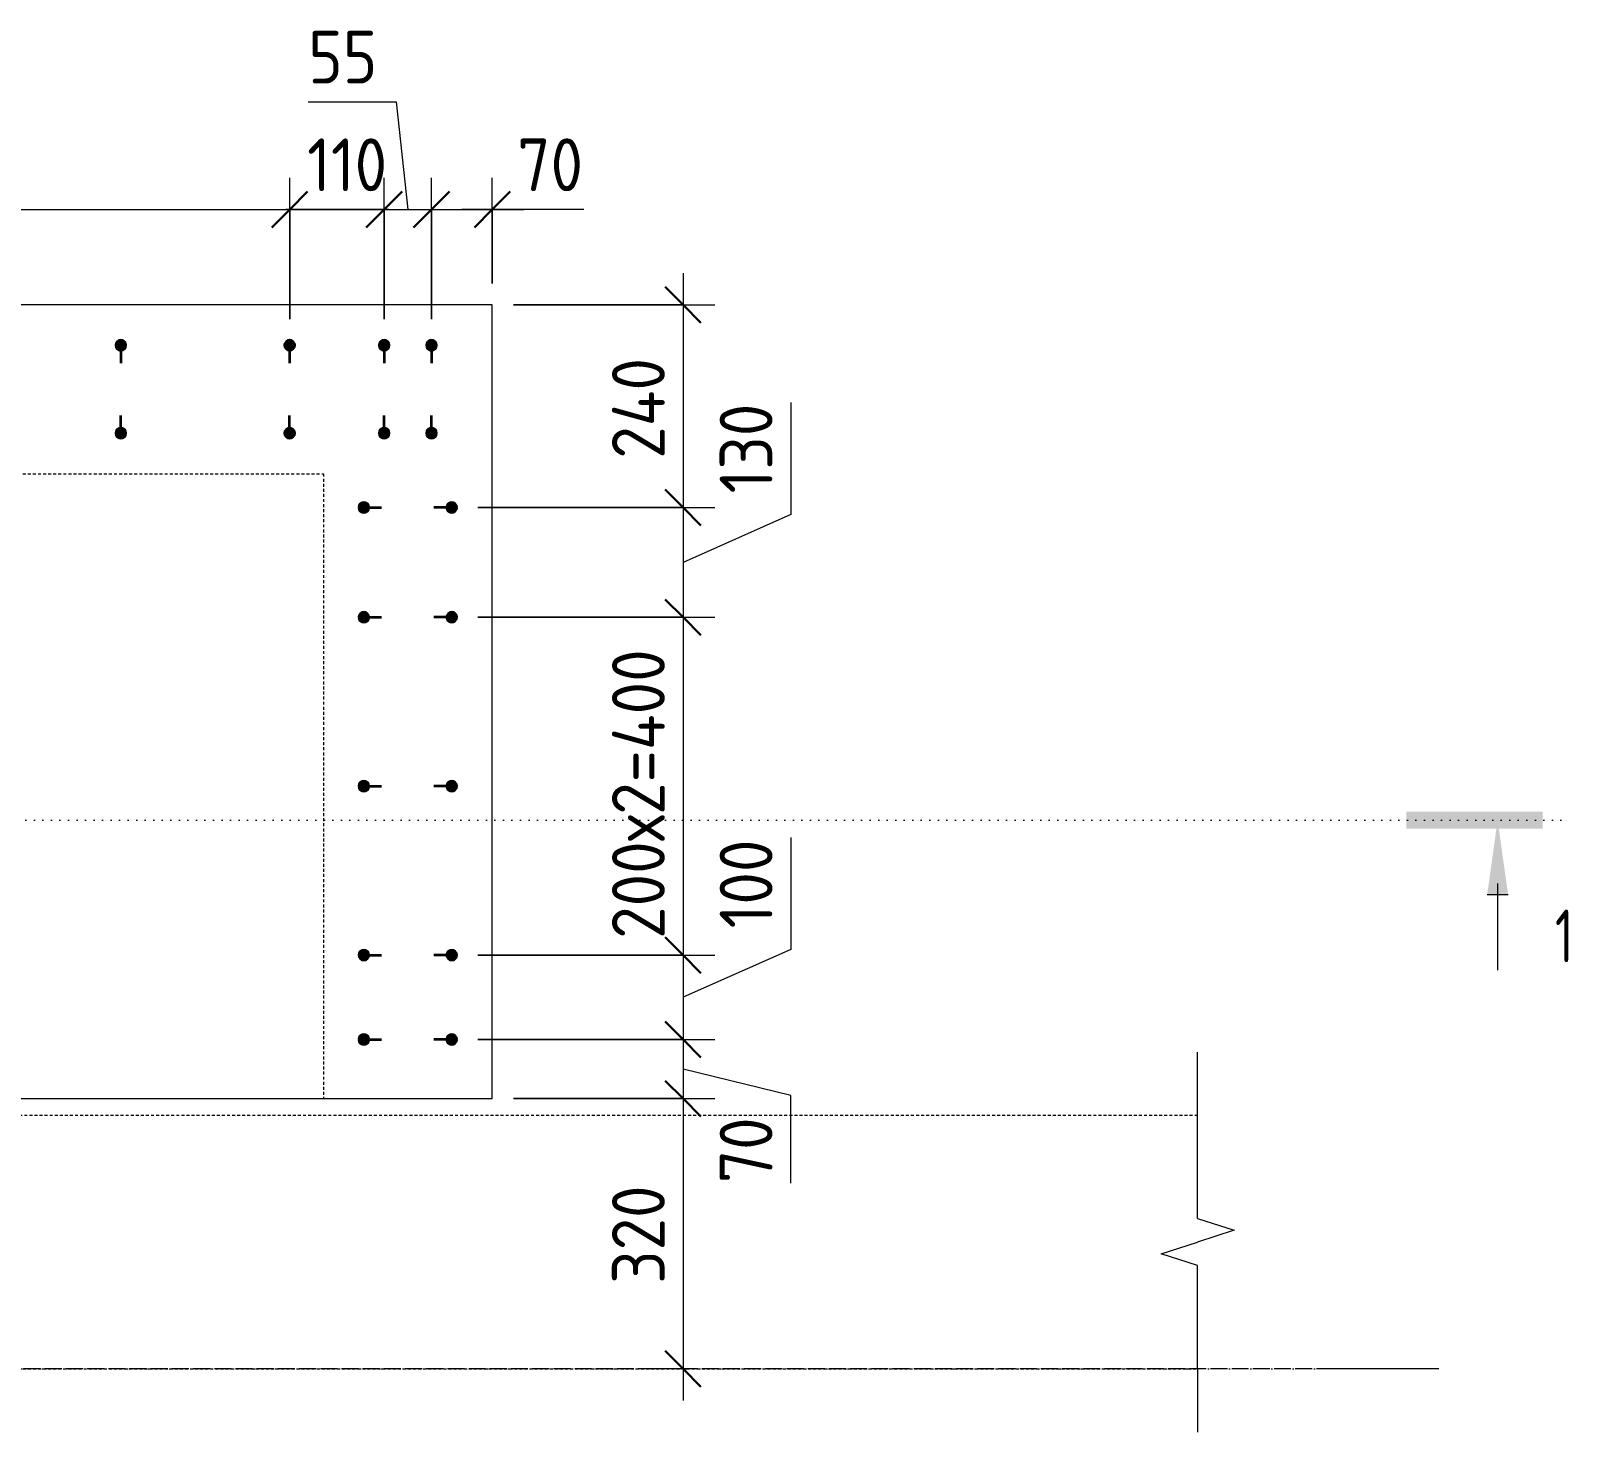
# Model space of a CAD drawing. Header units: millimetres. Extents: x 30199 to 69236, y -5153 to 33423.
# Drawn here: x 55855 to 57676, y 31070 to 32729 of the extents above; entities that cross this region are included whole.
import ezdxf

# ---------------------------------------------------------------- set-up
doc = ezdxf.new("R2010")
doc.units = ezdxf.units.MM
for name, pattern in [('01 Штриховая _4 мм_', [6, 3.5, -2.5]), ('02 Штрихпунктирная _20 мм_', [25, 20, -2.5, 0, -2.5]), ('04 Пунктир 10мм', [10, 0, -10])]:
    doc.linetypes.add(name, pattern=pattern)
for name, color, linetype, lineweight in [('AA_Dim', 7, 'Continuous', 9), ('AA_Dim-25', 7, 'Continuous', 9), ('AA_Oformlenie', 7, 'Continuous', 9), ('AA_Razrez', 7, 'Continuous', 9), ('AA_Vinoska', 7, 'Continuous', 9), ('AF_Stena_Опалубка', 253, 'Continuous', 20), ('KR_Armatura', 7, 'Continuous', 20), ('KR_Armatura_Tonkie', 7, 'Continuous', 20), ('KR_Fundament', 7, 'Continuous', 20), ('Оси', 7, 'Continuous', 9)]:
    doc.layers.add(name, color=color, linetype=linetype, lineweight=lineweight)
doc.styles.add('ISOCPEUR_1', font='isocpeur.ttf', dxfattribs={"width": 0.9, "height": 62.5})
doc.styles.add('ISOCPEUR_2', font='isocpeur.ttf', dxfattribs={"width": 0.7, "height": 62.5})
doc.dimstyles.new('05_Округл_1мм__прозр_', dxfattribs={"dimscale": 304.8, "dimtxt": 62.248823, "dimasz": 0.139436, "dimexe": 0.123031, "dimexo": 0.082021, "dimgap": 0.008202, "dimtad": 1, "dimdec": 0, "dimdsep": 46, "dimtxsty": 'ISOCPEUR_1', "dimblk1": 'OBLIQUE', "dimblk2": 'OBLIQUE', "dimsah": 1, "dimcen": 0.09, "dimdle": 0.123031, "dimazin": 0, "dimtfac": 1, "dimtdec": 4, "dimtix": 1, "dimtmove": 0, "dimatfit": 3, "dimfxl": 1, "dimtvp": 1, "dimtolj": 1, "dimtzin": 0, "dimlwd": 18, "dimlwe": 18, "dimarcsym": 2})
doc.dimstyles.new('05_Округл_1мм__прозр__1', dxfattribs={"dimscale": 304.8, "dimtxt": 62.248823, "dimasz": 0.139436, "dimexe": 0.123031, "dimexo": 0.082021, "dimgap": 0.008202, "dimtad": 1, "dimdec": 0, "dimdsep": 46, "dimtxsty": 'ISOCPEUR_1', "dimblk1": 'OBLIQUE', "dimblk2": 'OBLIQUE', "dimsah": 1, "dimcen": 0.09, "dimdle": 0.123031, "dimazin": 0, "dimtfac": 1, "dimtdec": 4, "dimtix": 1, "dimtmove": 1, "dimatfit": 3, "dimfxl": 1, "dimtvp": 1, "dimtolj": 1, "dimtzin": 0, "dimlwd": 18, "dimlwe": 18, "dimarcsym": 2})
doc.dimstyles.new('05_Округл_5мм__прозр_', dxfattribs={"dimscale": 304.8, "dimtxt": 62.248823, "dimasz": 0.139436, "dimexe": 0.123031, "dimexo": 0.082021, "dimgap": 0.008202, "dimtad": 1, "dimdec": 0, "dimrnd": 5, "dimdsep": 46, "dimtxsty": 'ISOCPEUR_1', "dimblk1": 'OBLIQUE', "dimblk2": 'OBLIQUE', "dimsah": 1, "dimcen": 0.09, "dimdle": 0.123031, "dimazin": 0, "dimtfac": 1, "dimtdec": 4, "dimtix": 1, "dimtmove": 1, "dimatfit": 3, "dimfxl": 1, "dimtvp": 1, "dimtolj": 1, "dimtzin": 0, "dimlwd": 18, "dimlwe": 18, "dimarcsym": 2})
doc.dimstyles.new('05_Округл_5мм__прозр__1', dxfattribs={"dimscale": 304.8, "dimtxt": 62.248823, "dimasz": 0.139436, "dimexe": 0.123031, "dimexo": 0.082021, "dimgap": 0.008202, "dimtad": 1, "dimdec": 0, "dimrnd": 5, "dimdsep": 46, "dimtxsty": 'ISOCPEUR_1', "dimblk1": 'OBLIQUE', "dimblk2": 'OBLIQUE', "dimsah": 1, "dimcen": 0.09, "dimdle": 0.123031, "dimazin": 0, "dimtfac": 1, "dimtdec": 4, "dimtix": 1, "dimtmove": 0, "dimatfit": 3, "dimfxl": 1, "dimtvp": 1, "dimtolj": 1, "dimtzin": 0, "dimlwd": 18, "dimlwe": 18, "dimarcsym": 2})

# ---------------------------------------------------------------- blocks, each defined once
blk = doc.blocks.new('265_Выпуск П одной длины _НесАрм_РабПлоск_ - В1 _d12_ t250-4071037-Схема расположения арматурных выпусков вундаментной плиты  в_о 9-А1')
at = {"layer": 'KR_Armatura_Tonkie', "lineweight": 35}
for points in [[(-6, -6), (-4.4, -5.8), (-3, -5.2), (-1.8, -4.2), (-0.8, -3), (-0.2, -1.3), (0, 0), (-0.2, 1.6), (-0.8, 3), (-1.8, 4.2), (-3.3, 5.3), (-4.4, 5.8), (-6, 6), (-7.6, 5.8), (-9, 5.2), (-10.2, 4.2), (-11.2, 3), (-11.8, 1.6), (-12, 0), (-11.8, -1.6), (-11.2, -3), (-10.2, -4.2), (-9, -5.2), (-7.6, -5.8)], [(98, -6), (99.6, -5.8), (101, -5.2), (102.9, -3.4), (103.2, -3), (103.8, -1.6), (104, 0), (103.8, 1.6), (102.9, 3.4), (102.2, 4.2), (101, 5.2), (99.6, 5.8), (98, 6), (96.4, 5.8), (95, 5.2), (93.8, 4.2), (92.8, 3), (92.2, 1.6), (92, 0), (92.2, -1.6), (92.8, -3), (93.8, -4.2), (95, -5.2), (96.4, -5.8)]]:
    blk.add_hatch(color=256, dxfattribs=at).paths.add_polyline_path(points)
at = {"layer": 'KR_Armatura'}
for centre in [(-6, 0), (98, 0)]:
    blk.add_circle(centre, 6, dxfattribs=at)
at = {"layer": 'KR_Armatura_Tonkie', "lineweight": 35}
for p, q in [((0, 0), (15, 0)), ((92, 0), (77, 0))]:
    blk.add_line(p, q, dxfattribs=at)
for centre, start, end in [((-6, 0), 360, 180), ((-6, 0), 180, 360), ((98, 0), 360, 180), ((98, 0), 180, 360)]:
    blk.add_arc(centre, 6, start, end, dxfattribs=at)
blk = doc.blocks.new('265_Выпуск П одной длины _НесАрм_РабПлоск_ - В1 _d12_ t250-V2-Схема расположения арматурных выпусков вундаментной плиты  в_о 9-А1')
at = {"layer": 'KR_Armatura_Tonkie', "lineweight": 35}
for points in [[(-12, 0), (-11.8, -1.6), (-11.2, -3), (-10.2, -4.2), (-9, -5.2), (-7.6, -5.8), (-6, -6), (-4.4, -5.8), (-3, -5.2), (-1.8, -4.2), (-0.8, -3), (-0.2, -1.6), (-0.1, 0.4), (-0.2, 1.6), (-0.8, 3), (-1.8, 4.2), (-3, 5.2), (-4.4, 5.8), (-6, 6), (-7.6, 5.8), (-9, 5.2), (-10.2, 4.2), (-11.2, 3), (-11.8, 1.6), (-11.9, 0.4)], [(92, 0), (92.2, -1.6), (92.8, -3), (93.8, -4.2), (95, -5.2), (96.4, -5.8), (98, -6), (99.6, -5.8), (101, -5.2), (102.2, -4.2), (103.2, -3), (103.8, -1.6), (103.9, 0.4), (103.8, 1.6), (103.2, 3), (102.2, 4.2), (101, 5.2), (99.6, 5.8), (98, 6), (96.4, 5.8), (95, 5.2), (93.8, 4.2), (92.8, 3), (92.2, 1.6), (92.1, 0.4)]]:
    blk.add_hatch(color=256, dxfattribs=at).paths.add_polyline_path(points)
at = {"layer": 'KR_Armatura'}
for centre in [(-6, 0), (98, 0)]:
    blk.add_circle(centre, 6, dxfattribs=at)
at = {"layer": 'KR_Armatura_Tonkie', "lineweight": 35}
for p, q in [((0, 0), (15, 0)), ((92, 0), (77, 0))]:
    blk.add_line(p, q, dxfattribs=at)
for centre, start, end in [((-6, 0), 360, 180), ((-6, 0), 180, 360), ((98, 0), 360, 180), ((98, 0), 180, 360)]:
    blk.add_arc(centre, 6, start, end, dxfattribs=at)
blk = doc.blocks.new('011_ЛинияОбрыва _ЭлУзла_Линия_ - Тип 1-4172860-Схема расположения арматурных выпусков вундаментной плиты  в_о 9-А1')
at = {"layer": 'AA_Oformlenie'}
for p, q in [((0, 0), (122.5, 0)), ((178.2, 0), (300, 0))]:
    blk.add_line(p, q, dxfattribs=at)
blk = doc.blocks.new('Разрез - Номер узла_ сзади-394133-Схема расположения арматурных выпусков вундаментной плиты  в_о 9-А1')
at = {"layer": 'AA_Razrez'}
for points in [[(7.329, 0.404), (7.329, -0.394), (0.873, -0.394), (0.873, 0.404)], [(3.497, -3.533), (2.503, -3.533), (3, 0)]]:
    blk.add_hatch(color=256, dxfattribs=at).paths.add_polyline_path(points)
for p, q in [((2.503, -3.533), (3.497, -3.533)), ((3, -3), (3, -7.096))]:
    blk.add_line(p, q, dxfattribs=at)
blk = doc.blocks.new('DIMBLOCK52-Схема расположения арматурных выпусков вундаментной плиты  в_о 9-А1')
at = {"layer": 'AA_Dim-25', "lineweight": 18}
for p, q in [((56627.5, 32442.5), (56627.5, 32165)), ((56426.5, 32405), (56665, 32405)), ((56627.5, 32405), (56426.5, 32405)), ((56384.5, 32165), (56665, 32165)), ((56627.5, 32165), (56384.5, 32165))]:
    blk.add_line(p, q, dxfattribs=at)
at = {"layer": 'AA_Dim-25', "lineweight": 30}
for p, q in [((56627.5, 32405), (56606.2, 32426.2)), ((56627.5, 32405), (56648.7, 32383.7)), ((56627.5, 32165), (56606.2, 32186.2)), ((56627.5, 32165), (56648.7, 32143.7))]:
    blk.add_line(p, q, dxfattribs=at)
at = {"layer": 'AA_Dim-25', "color": 0, "lineweight": 18, "insert": (56543.3, 32222.7), "char_height": 62.5, "width": 149.397, "attachment_point": 1, "rotation": 90, "line_spacing_factor": 1.149209, "style": 'ISOCPEUR_1'}
blk.add_mtext('240', dxfattribs=at)
blk = doc.blocks.new('_Oblique')
at = {"color": 0, "linetype": 'ByBlock', "lineweight": -2}
blk.add_line((-0.5, -0.5), (0.5, 0.5), dxfattribs=at)
blk = doc.blocks.new('DIMBLOCK53-Схема расположения арматурных выпусков вундаментной плиты  в_о 9-А1')
at = {"layer": 'AA_Dim-25', "lineweight": 18}
for p, q in [((56755, 32289.4), (56755, 32156.6)), ((56384.5, 32165), (56665, 32165)), ((56627.5, 32165), (56384.5, 32165)), ((56627.5, 32165), (56627.5, 32035)), ((56755, 32156.6), (56627.5, 32100)), ((56384.5, 32035), (56665, 32035)), ((56627.5, 32035), (56384.5, 32035))]:
    blk.add_line(p, q, dxfattribs=at)
at = {"layer": 'AA_Dim-25', "lineweight": 30}
for p, q in [((56627.5, 32165), (56606.2, 32186.2)), ((56627.5, 32165), (56648.7, 32143.7)), ((56627.5, 32035), (56606.2, 32056.2)), ((56627.5, 32035), (56648.7, 32013.7))]:
    blk.add_line(p, q, dxfattribs=at)
at = {"layer": 'AA_Dim-25', "color": 0, "lineweight": 18, "insert": (56670.8, 32181.6), "char_height": 62.5, "width": 129.286, "attachment_point": 1, "rotation": 90, "line_spacing_factor": 1.149209, "style": 'ISOCPEUR_1'}
blk.add_mtext('130', dxfattribs=at)
blk = doc.blocks.new('DIMBLOCK54-Схема расположения арматурных выпусков вундаментной плиты  в_о 9-А1')
at = {"layer": 'AA_Dim-25', "lineweight": 30}
for p, q in [((56627.5, 32035), (56606.2, 32056.2)), ((56627.5, 32035), (56648.7, 32013.7)), ((56627.5, 31635), (56606.2, 31656.2)), ((56627.5, 31635), (56648.7, 31613.7))]:
    blk.add_line(p, q, dxfattribs=at)
at = {"layer": 'AA_Dim-25', "lineweight": 18}
for p, q in [((56384.5, 32035), (56665, 32035)), ((56627.5, 32035), (56384.5, 32035)), ((56627.5, 32035), (56627.5, 31635)), ((56384.5, 31635), (56665, 31635)), ((56627.5, 31635), (56384.5, 31635))]:
    blk.add_line(p, q, dxfattribs=at)
at = {"layer": 'AA_Dim-25', "color": 0, "lineweight": 18, "insert": (56543.3, 31654.2), "char_height": 62.5, "width": 433.826, "attachment_point": 1, "rotation": 90, "line_spacing_factor": 1.149209, "style": 'ISOCPEUR_1'}
blk.add_mtext('200х2=400', dxfattribs=at)
blk = doc.blocks.new('DIMBLOCK55-Схема расположения арматурных выпусков вундаментной плиты  в_о 9-А1')
at = {"layer": 'AA_Dim-25', "lineweight": 18}
for p, q in [((56755, 31774.4), (56755, 31641.6)), ((56384.5, 31635), (56665, 31635)), ((56627.5, 31635), (56384.5, 31635)), ((56755, 31641.6), (56627.5, 31585)), ((56627.5, 31635), (56627.5, 31535)), ((56384.5, 31535), (56665, 31535)), ((56627.5, 31535), (56384.5, 31535))]:
    blk.add_line(p, q, dxfattribs=at)
at = {"layer": 'AA_Dim-25', "lineweight": 30}
for p, q in [((56627.5, 31635), (56606.2, 31656.2)), ((56627.5, 31635), (56648.7, 31613.7)), ((56627.5, 31535), (56606.2, 31556.2)), ((56627.5, 31535), (56648.7, 31513.7))]:
    blk.add_line(p, q, dxfattribs=at)
at = {"layer": 'AA_Dim-25', "color": 0, "lineweight": 18, "insert": (56670.8, 31666.6), "char_height": 62.5, "width": 129.286, "attachment_point": 1, "rotation": 90, "line_spacing_factor": 1.149209, "style": 'ISOCPEUR_1'}
blk.add_mtext('100', dxfattribs=at)
blk = doc.blocks.new('DIMBLOCK56-Схема расположения арматурных выпусков вундаментной плиты  в_о 9-А1')
at = {"layer": 'AA_Dim-25', "lineweight": 30}
for p, q in [((56627.5, 31535), (56606.2, 31556.2)), ((56627.5, 31535), (56648.7, 31513.7)), ((56627.5, 31465), (56606.2, 31486.2)), ((56627.5, 31465), (56648.7, 31443.7))]:
    blk.add_line(p, q, dxfattribs=at)
at = {"layer": 'AA_Dim-25', "lineweight": 18}
for p, q in [((56384.5, 31535), (56665, 31535)), ((56627.5, 31535), (56384.5, 31535)), ((56627.5, 31535), (56627.5, 31465)), ((56755, 31468.9), (56627.5, 31500)), ((56426.5, 31465), (56665, 31465)), ((56627.5, 31465), (56426.5, 31465)), ((56755, 31364.9), (56755, 31468.9))]:
    blk.add_line(p, q, dxfattribs=at)
at = {"layer": 'AA_Dim-25', "color": 0, "lineweight": 18, "insert": (56670.8, 31364.9), "char_height": 62.5, "width": 94.81, "attachment_point": 1, "rotation": 90, "line_spacing_factor": 1.149209, "style": 'ISOCPEUR_1'}
blk.add_mtext('70', dxfattribs=at)
blk = doc.blocks.new('DIMBLOCK57-Схема расположения арматурных выпусков вундаментной плиты  в_о 9-А1')
at = {"layer": 'AA_Dim-25', "lineweight": 30}
for p, q in [((56627.5, 31465), (56606.2, 31486.2)), ((56627.5, 31465), (56648.7, 31443.7)), ((56627.5, 31145), (56606.2, 31166.2)), ((56627.5, 31145), (56648.7, 31123.7))]:
    blk.add_line(p, q, dxfattribs=at)
at = {"layer": 'AA_Dim-25', "lineweight": 18}
for p, q in [((56426.5, 31465), (56665, 31465)), ((56627.5, 31465), (56426.5, 31465)), ((56627.5, 31465), (56627.5, 31107.5)), ((56632.5, 31145), (56590, 31145)), ((56627.5, 31145), (56632.5, 31145))]:
    blk.add_line(p, q, dxfattribs=at)
at = {"layer": 'AA_Dim-25', "color": 0, "lineweight": 18, "insert": (56543.3, 31245.7), "char_height": 62.5, "width": 142.215, "attachment_point": 1, "rotation": 90, "line_spacing_factor": 1.149209, "style": 'ISOCPEUR_1'}
blk.add_mtext('320', dxfattribs=at)
blk = doc.blocks.new('DIMBLOCK62-Схема расположения арматурных выпусков вундаментной плиты  в_о 9-А1')
at = {"layer": 'AA_Dim-25', "lineweight": 18}
for p, q in [((55161.6, 32388), (55161.6, 32555.3)), ((56161.6, 32388), (56161.6, 32555.3)), ((55161.6, 32517.8), (56161.6, 32517.8)), ((55161.6, 32517.8), (55161.6, 32388)), ((56161.6, 32517.8), (56161.6, 32388))]:
    blk.add_line(p, q, dxfattribs=at)
at = {"layer": 'AA_Dim-25', "lineweight": 30}
for p, q in [((55161.6, 32517.8), (55182.8, 32539)), ((56161.6, 32517.8), (56182.8, 32539)), ((55161.6, 32517.8), (55140.3, 32496.5)), ((56161.6, 32517.8), (56140.3, 32496.5))]:
    blk.add_line(p, q, dxfattribs=at)
at = {"layer": 'AA_Dim-25', "color": 0, "lineweight": 18, "insert": (55469.4, 32602), "char_height": 62.5, "width": 461.12, "attachment_point": 1, "line_spacing_factor": 1.149209, "style": 'ISOCPEUR_1'}
blk.add_mtext('200х5=1000', dxfattribs=at)
blk = doc.blocks.new('DIMBLOCK63-Схема расположения арматурных выпусков вундаментной плиты  в_о 9-А1')
at = {"layer": 'AA_Dim-25', "lineweight": 18}
for p, q in [((56161.6, 32388), (56161.6, 32555.3)), ((56273.5, 32388), (56273.5, 32555.3)), ((56157.2, 32517.8), (56217.6, 32517.8)), ((56279.1, 32517.8), (56157.2, 32517.8)), ((56161.6, 32517.8), (56273.5, 32517.8)), ((56161.6, 32517.8), (56161.6, 32388)), ((56273.5, 32517.8), (56273.5, 32388))]:
    blk.add_line(p, q, dxfattribs=at)
at = {"layer": 'AA_Dim-25', "lineweight": 30}
for p, q in [((56161.6, 32517.8), (56182.8, 32539)), ((56273.5, 32517.8), (56294.8, 32539)), ((56161.6, 32517.8), (56140.3, 32496.5)), ((56273.5, 32517.8), (56252.3, 32496.5))]:
    blk.add_line(p, q, dxfattribs=at)
at = {"layer": 'AA_Dim-25', "color": 0, "lineweight": 18, "insert": (56182.2, 32602), "char_height": 62.5, "width": 116.357, "attachment_point": 1, "line_spacing_factor": 1.149209, "style": 'ISOCPEUR_1'}
blk.add_mtext('110', dxfattribs=at)
blk = doc.blocks.new('DIMBLOCK64-Схема расположения арматурных выпусков вундаментной плиты  в_о 9-А1')
at = {"layer": 'AA_Dim-25', "lineweight": 18}
for p, q in [((56183.5, 32645.3), (56287.5, 32645.3)), ((56287.5, 32645.3), (56301.5, 32517.8)), ((56273.5, 32388), (56273.5, 32555.3)), ((56329.5, 32388), (56329.5, 32555.3)), ((56273.5, 32517.8), (56329.5, 32517.8)), ((56273.5, 32517.8), (56273.5, 32388)), ((56329.5, 32517.8), (56329.5, 32388))]:
    blk.add_line(p, q, dxfattribs=at)
at = {"layer": 'AA_Dim-25', "lineweight": 30}
for p, q in [((56273.5, 32517.8), (56294.8, 32539)), ((56329.5, 32517.8), (56350.8, 32539)), ((56273.5, 32517.8), (56252.3, 32496.5)), ((56329.5, 32517.8), (56308.3, 32496.5))]:
    blk.add_line(p, q, dxfattribs=at)
at = {"layer": 'AA_Dim-25', "color": 0, "lineweight": 18, "insert": (56183.5, 32729.5), "char_height": 62.5, "width": 94.81, "attachment_point": 1, "line_spacing_factor": 1.149209, "style": 'ISOCPEUR_1'}
blk.add_mtext('55', dxfattribs=at)
blk = doc.blocks.new('DIMBLOCK65-Схема расположения арматурных выпусков вундаментной плиты  в_о 9-А1')
at = {"layer": 'AA_Dim-25', "lineweight": 18}
for p, q in [((56329.5, 32388), (56329.5, 32555.3)), ((56401.5, 32430), (56401.5, 32555.3)), ((56329.5, 32517.8), (56439, 32517.8)), ((56329.5, 32517.8), (56329.5, 32388)), ((56406.1, 32517.8), (56365.5, 32517.8)), ((56401.5, 32517.8), (56401.5, 32430)), ((56510.1, 32517.8), (56406.1, 32517.8))]:
    blk.add_line(p, q, dxfattribs=at)
at = {"layer": 'AA_Dim-25', "lineweight": 30}
for p, q in [((56329.5, 32517.8), (56350.8, 32539)), ((56401.5, 32517.8), (56422.8, 32539)), ((56329.5, 32517.8), (56308.3, 32496.5)), ((56401.5, 32517.8), (56380.3, 32496.5))]:
    blk.add_line(p, q, dxfattribs=at)
at = {"layer": 'AA_Dim-25', "color": 0, "lineweight": 18, "insert": (56431.1, 32602), "char_height": 62.5, "width": 94.81, "attachment_point": 1, "line_spacing_factor": 1.149209, "style": 'ISOCPEUR_1'}
blk.add_mtext('70', dxfattribs=at)

msp = doc.modelspace()

# ---------------------------------------------------------------- linework, layer by layer
at = {"layer": 'AA_Razrez', "linetype": '04 Пунктир 10мм'}
msp.add_line((57667.1359, 31794.5825), (53712.1501, 31794.5825), dxfattribs=at)
at = {"layer": 'AA_Vinoska'}
for p, q in [((57236.8846, 31444.9998), (57236.8846, 31519.9998)), ((57236.8846, 31323.1542), (57280.2097, 31309.0771)), ((57280.2097, 31309.0771), (57236.8846, 31294.9999)), ((57193.5834, 31281.2499), (57236.8846, 31294.9999)), ((57236.8846, 31267.4999), (57193.5834, 31281.2499)), ((57236.8846, 31145), (57236.8846, 31070))]:
    msp.add_line(p, q, dxfattribs=at)
at = {"layer": 'AF_Stena_Опалубка', "linetype": '01 Штриховая _4 мм_'}
for p, q in [((56201.5363, 32404.9998), (54951.5363, 32404.9998)), ((56401.5363, 32404.9998), (56201.5363, 32404.9998)), ((56401.5363, 31464.9998), (56401.5363, 32404.9998)), ((54951.5363, 32204.9998), (56201.5363, 32204.9998)), ((56201.5363, 32204.9998), (56201.5363, 31464.9998)), ((56201.5363, 31464.9998), (56401.5363, 31464.9998)), ((57236.8846, 31444.9998), (54081.654, 31444.9998)), ((54081.654, 31144.9998), (57236.8846, 31144.9998))]:
    msp.add_line(p, q, dxfattribs=at)
at = {"layer": 'KR_Fundament'}
for p, q in [((56401.5363, 32404.9998), (54751.5363, 32404.9998)), ((56401.5363, 31464.9998), (56401.5363, 32404.9998)), ((54751.5363, 31464.9998), (56401.5363, 31464.9998))]:
    msp.add_line(p, q, dxfattribs=at)
at = {"layer": 'Оси', "linetype": '02 Штрихпунктирная _20 мм_'}
msp.add_line((57397.6129, 31145), (53893.2068, 31145), dxfattribs=at)
at = {"layer": 'Оси'}
msp.add_line((57522.6129, 31145), (57397.6129, 31145), dxfattribs=at)

# ---------------------------------------------------------------- block references
at = {"layer": 'AA_Oformlenie', "rotation": 90.0000000000001}
msp.add_blockref('011_ЛинияОбрыва _ЭлУзла_Линия_ - Тип 1-4172860-Схема расположения арматурных выпусков вундаментной плиты  в_о 9-А1', (57236.8846, 31145), dxfattribs=at)
at = {"layer": 'AA_Razrez', "extrusion": (0, 0, -1), "xscale": 24.99999999999999, "yscale": 24.99999999999999, "zscale": 24.99999999999999}
msp.add_blockref('Разрез - Номер узла_ сзади-394133-Схема расположения арматурных выпусков вундаментной плиты  в_о 9-А1', (-57667.1359, 31794.5825), dxfattribs=at)
at = {"layer": 'KR_Armatura_Tonkie', "lineweight": 35, "rotation": 89.99999999999991}
for name, p in [('265_Выпуск П одной длины _НесАрм_РабПлоск_ - В1 _d12_ t250-4071037-Схема расположения арматурных выпусков вундаментной плиты  в_о 9-А1', (55961.5703, 32258.9998)), ('265_Выпуск П одной длины _НесАрм_РабПлоск_ - В1 _d12_ t250-4071037-Схема расположения арматурных выпусков вундаментной плиты  в_о 9-А1', (56161.5703, 32258.9998)), ('265_Выпуск П одной длины _НесАрм_РабПлоск_ - В1 _d12_ t250-4071037-Схема расположения арматурных выпусков вундаментной плиты  в_о 9-А1', (56273.5363, 32258.9998)), ('265_Выпуск П одной длины _НесАрм_РабПлоск_ - В1 _d12_ t250-V2-Схема расположения арматурных выпусков вундаментной плиты  в_о 9-А1', (56329.5363, 32258.9998))]:
    msp.add_blockref(name, p, dxfattribs=at)
at = {"layer": 'KR_Armatura_Tonkie', "lineweight": 35}
for p in [(56255.4613, 32164.9998), (56255.4613, 32034.9998), (56255.4613, 31834.9998), (56255.4613, 31634.9998), (56255.4613, 31534.9998)]:
    msp.add_blockref('265_Выпуск П одной длины _НесАрм_РабПлоск_ - В1 _d12_ t250-4071037-Схема расположения арматурных выпусков вундаментной плиты  в_о 9-А1', p, dxfattribs=at)

# ---------------------------------------------------------------- texts
at = {"layer": 'AA_Razrez', "insert": (57660.1215, 31688.8804), "char_height": 62.5, "width": 26.656109, "attachment_point": 1, "style": 'ISOCPEUR_2'}
msp.add_mtext('\\fISOCPEUR|b0|i0|c204|p34|;\\W.7;1', dxfattribs=at)

# ---------------------------------------------------------------- dimensions: what is measured, and where the dimension line sits
at = {"layer": 'AA_Dim', "lineweight": 18}
for base, p1, p2, override, picture, middle in [((56329.5363, 32517.7974), (56273.5363, 32362.9998), (56329.5363, 32362.9998), {"dimpost": '<>', "dimfxl": 56}, 'DIMBLOCK64-Схема расположения арматурных выпусков вундаментной плиты  в_о 9-А1', (56230.8893, 32687.7842)), ((56273.5363, 32517.7974), (56161.5703, 32362.9998), (56273.5363, 32362.9998), {"dimpost": '<>', "dimfxl": 111.96604}, 'DIMBLOCK63-Схема расположения арматурных выпусков вундаментной плиты  в_о 9-А1', (56240.332, 32560.2842)), ((56401.5363, 32517.7974), (56329.5363, 32362.9998), (56401.5363, 32404.9888), {"dimpost": '<>', "dimfxl": 83.349122}, 'DIMBLOCK65-Схема расположения арматурных выпусков вундаментной плиты  в_о 9-А1', (56478.5353, 32560.2842))]:
    dim = msp.add_linear_dim(base=base, p1=p1, p2=p2, dimstyle='05_Округл_5мм__прозр_', override=override, dxfattribs=at)
    dim.commit()
    dim.dimension.update_dxf_attribs({"geometry": picture, "text_midpoint": middle, "dimtype": 160})
dim = msp.add_linear_dim(base=(56161.5703, 32517.7974), p1=(55161.5703, 32362.9998), p2=(56161.5703, 32362.9998), dimstyle='05_Округл_5мм__прозр__1', override={"dimpost": '200х5=<>', "dimfxl": 1000}, dxfattribs=at)
dim.commit()
dim.dimension.update_dxf_attribs({"geometry": 'DIMBLOCK62-Схема расположения арматурных выпусков вундаментной плиты  в_о 9-А1', "text_midpoint": (55661.5703, 32551.5474)})
for base, p1, p2, override, picture, middle in [((56627.4803, 32164.9998), (56401.5363, 32404.9888), (56359.4613, 32164.9998), {"dimpost": '<>', "dimfxl": 243.649401}, 'DIMBLOCK52-Схема расположения арматурных выпусков вундаментной плиты  в_о 9-А1', (56593.7303, 32284.9943)), ((56627.4803, 31634.9998), (56359.4613, 32034.9998), (56359.4613, 31634.9998), {"dimpost": '200х2=<>', "dimfxl": 400}, 'DIMBLOCK54-Схема расположения арматурных выпусков вундаментной плиты  в_о 9-А1', (56593.7303, 31834.9998)), ((56627.4803, 31145), (56401.5363, 31464.9998), (56657.5323, 31145), {"dimpost": '<>', "dimfxl": 409.797255}, 'DIMBLOCK57-Схема расположения арматурных выпусков вундаментной плиты  в_о 9-А1', (56593.7303, 31304.9999))]:
    dim = msp.add_linear_dim(base=base, p1=p1, p2=p2, angle=90, dimstyle='05_Округл_1мм__прозр_', override=override, dxfattribs=at)
    dim.commit()
    dim.dimension.update_dxf_attribs({"geometry": picture, "text_midpoint": middle})
for base, p1, p2, override, picture, middle in [((56627.4803, 32034.9998), (56359.4613, 32164.9998), (56359.4613, 32034.9998), {"dimpost": '<>', "dimfxl": 130}, 'DIMBLOCK53-Схема расположения арматурных выпусков вундаментной плиты  в_о 9-А1', (56712.4934, 32246.2554)), ((56627.4803, 31534.9998), (56359.4613, 31634.9998), (56359.4613, 31534.9998), {"dimpost": '<>', "dimfxl": 100}, 'DIMBLOCK55-Схема расположения арматурных выпусков вундаментной плиты  в_о 9-А1', (56712.4934, 31731.2554)), ((56627.4803, 31464.9998), (56359.4613, 31534.9998), (56401.5363, 31464.9998), {"dimpost": '<>', "dimfxl": 81.671969}, 'DIMBLOCK56-Схема расположения арматурных выпусков вундаментной плиты  в_о 9-А1', (56712.4934, 31412.2756))]:
    dim = msp.add_linear_dim(base=base, p1=p1, p2=p2, angle=90, dimstyle='05_Округл_1мм__прозр__1', override=override, dxfattribs=at)
    dim.commit()
    dim.dimension.update_dxf_attribs({"geometry": picture, "text_midpoint": middle, "dimtype": 160, "text_rotation": 90})

doc.saveas('drawing.dxf')
